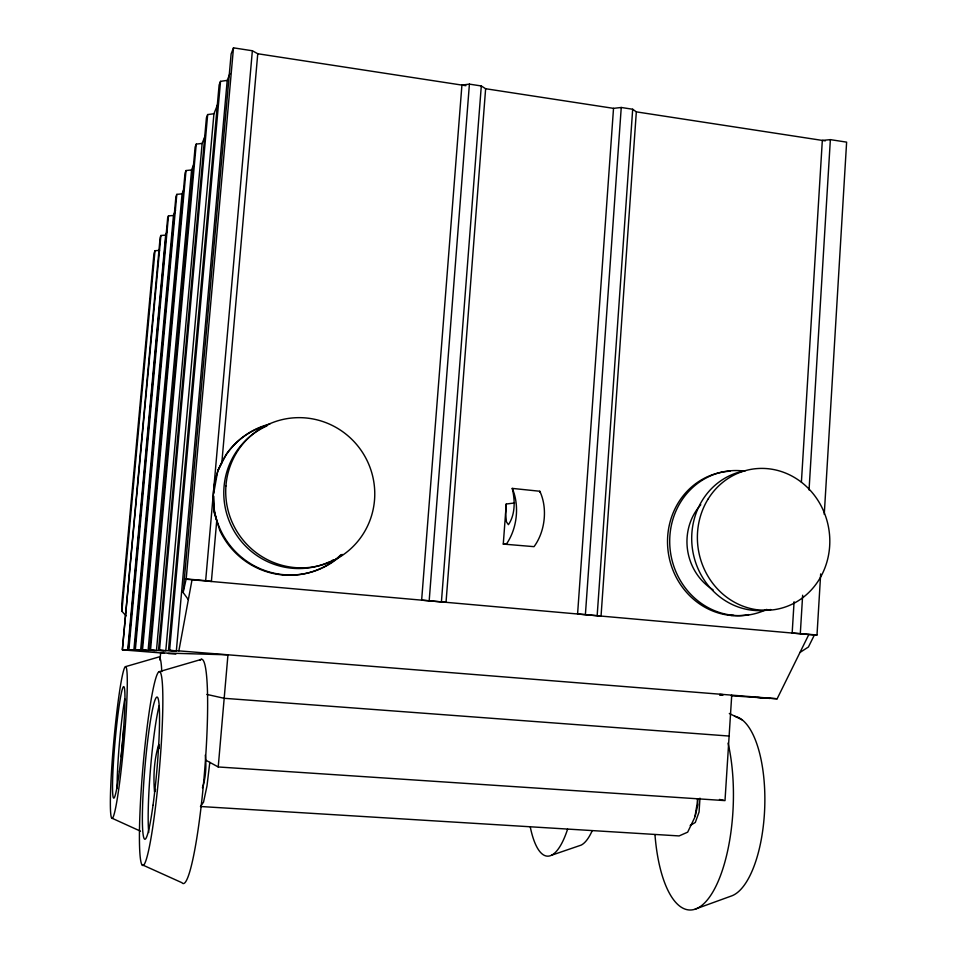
<?xml version="1.0" encoding="UTF-8"?>
<svg xmlns="http://www.w3.org/2000/svg" width="957" height="957" viewBox="0 0 957 957"><rect width="100%" height="100%" fill="white"/><g stroke="black" fill="none" stroke-linecap="round" stroke-linejoin="round"><path stroke-width="1.44" d="M126.097 615.829L121.898 611.284L121.85 603.077L153.969 253.402L155.01 250.722L159.58 250.351M121.204 756.784L123.92 726.985M506.265 504.016L505.655 514.124L506.456 521.876L508.418 524.675C515.452 514.471 515.093 499.949 512.246 488.393L539.82 491.252C547.823 508.215 545.155 531.625 534.03 546.662L503.274 544.078L506.265 504.016L514.627 502.963M794.083 601.738L792.169 633.044L817.003 634.969L820.675 573.925M801.404 482.137L822.326 140.416L830.365 139.638L846.622 142.138L824.252 514.364M800.315 633.486L802.648 595.23M809.048 489.972L830.365 139.638M731.734 695.165L724.999 800.614L218.22 766.964L205.946 760.253M699.962 798.174L699.065 812.014L695.308 822.458L690.188 825.472M613.521 108.356L577.585 613.987L601.044 616.081L636.333 111.861L632.685 109.242L621.249 107.483L613.521 108.356L485.63 88.726L481.299 85.963L469.409 84.132L461.92 85.089L421.642 600.147L446.034 602.312L485.63 88.726M585.409 614.406L621.249 107.483M597.18 615.447L632.685 109.242M539.748 492.341L539.82 491.252M429.203 600.529L469.409 84.132M441.44 601.618L481.299 85.963M213.77 496.36L214.177 510.918L216.737 520.704L211.389 581.473L205.659 580.672L252.361 50.757L233.484 47.85L231.115 53.951L183.134 592.491L188.35 599.644M252.361 50.757L257.756 53.748L221.821 462.817L217.682 471.155L213.686 493.441M218.22 766.964L227.957 654.827L160.644 652.901L159.986 660.174M207.669 114.565L206.425 117.795L158.515 650.198L159.496 650.21L207.669 114.565L213.937 113.751L217.765 104.146M213.937 113.751L165.8 650.676L159.496 650.21M174.042 650.796L168.492 650.317L219.117 84.982L220.529 81.345L227.216 80.4L229.967 73.486M168.492 650.317L169.604 650.329L220.529 81.345M227.216 80.4L176.351 650.832L169.604 650.329M183.134 592.491L186.196 578.937L233.484 47.85M126.515 650.114L122.352 649.767L160.142 237.444L160.896 235.506L165.657 235.099L167.188 231.247M122.352 649.767L160.896 235.506M165.657 235.099L127.724 650.126L122.939 649.767M132.533 650.198L128.19 649.827L167.654 218.04L168.468 215.911L173.468 215.457L175.55 210.241M128.19 649.827L128.836 649.839L168.468 215.911M173.468 215.457L133.86 650.222L128.836 649.839M139.16 650.293L134.626 649.911L175.897 196.699L176.806 194.367L182.069 193.84L184.199 188.493M134.626 649.911L135.332 649.923L176.806 194.367M182.069 193.84L140.619 650.317L135.332 649.923M163.934 653.176L125.259 650.09L146.493 650.401L141.732 649.994L185.012 173.145L186.017 170.549L191.579 169.951L193.781 164.401M141.732 649.994L142.521 650.006L186.017 170.549M142.521 650.006L148.108 650.425L191.579 169.951M154.639 650.521L149.651 650.09L195.132 146.995L196.245 144.112L202.142 143.406L205.396 135.224M149.651 650.09L150.524 650.102L196.245 144.112M202.142 143.406L156.458 650.545L150.524 650.102M121.898 611.284L155.01 250.722M209.81 762.358L206.987 785.972L203.542 802.133L200.432 806.5L679.111 835.928L687.676 832.159L694.854 817.206L697.892 799.203M148.108 650.425L178.863 650.868L192.034 579.763M695.237 816.118L697.832 804.717L697.342 798.951M202.429 787.778C205.899 777.491 206.509 765.875 205.288 755.097M155.548 789.453L154.52 791.774C153.216 776.127 154.089 759.559 158.742 744.546L159.329 748.494M731.268 695.787L777.144 698.777L808.832 634.527M817.003 634.969L814.371 635.017L808.426 646.992L799.992 652.459M217.885 470.282L226.522 453.881A76.704 75.531 57.5 0 1 267.541 425.183M695.141 909.15L731.196 896.063A90.472 35.469 -87.9 0 0 764.822 803.784A90.472 35.469 -87.9 0 0 734.605 716.243M551.639 855.211L581.114 845.127A71.942 22.561 -86.9 0 0 592.096 830.963M159.364 671.635A97.207 8.278 -85.1 0 1 154.077 817.972A97.207 8.278 -85.1 0 1 139.854 815.866A97.207 8.278 -85.1 0 1 159.364 671.635L201.628 659.313M125.523 666.646A76.165 5.108 -84.9 0 1 119.816 781.091A76.165 5.108 -84.9 0 1 111.048 779.799A76.165 5.108 -84.9 0 1 125.523 666.646L158.922 656.969A88.247 7.453 -85.1 0 1 161.769 671.599M282.71 574.954L283.691 574.702M731.22 615.483L733.612 615.375M503.274 544.078L506.456 543.995C517.139 528.623 519.759 505.583 512.246 488.393M719.796 694.399L722.774 694.591M722.559 695.225L719.784 695.045L722.691 695.308M757.597 697.497L769.907 698.383L766.952 698.108M729.126 736.053L224.189 698.299L206.891 694.423M178.863 650.868L777.144 698.777M168.396 653.535L175.825 654.121M158.515 650.198L163.767 650.64M186.196 578.937L205.659 580.672M185.55 579.188L814.371 635.017M257.756 53.748L465.88 85.699M636.333 111.861L825.281 140.87M719.449 799.442L723.612 800.315M142.019 864.697L181.974 882.725A112.519 12.058 -85.3 0 0 204.571 771.593A112.519 12.058 -85.3 0 0 200.001 660.163M111.682 818.068L140.523 831.19M729.318 713.479L742.333 719.987M213.746 511.205L219.811 530.465A76.704 75.531 57.5 0 0 321.337 568.159M713.097 589.847A54.525 50.817 79.5 0 1 700.799 504.734M333.67 559.666A74.802 73.569 58.4 0 1 331.062 561.029M329.734 561.663A74.802 73.569 58.4 0 1 230.793 524.735A74.802 73.569 58.4 0 1 266.907 425.937M770.732 609.537A70.555 65.566 79.4 0 1 692.94 552.022A70.555 65.566 79.4 0 1 745.312 470.748M342.163 554.39A76.979 75.782 57.6 0 1 223.101 535.023A76.979 75.782 57.6 0 1 269.838 424.047M748.888 614.597A72.469 67.564 79.5 0 1 668.165 551.651A72.469 67.564 79.5 0 1 730.119 471.203M340.991 554.713A76.704 75.531 57.5 0 1 322.605 567.561M766.76 609.394A72.708 67.756 79.5 0 1 670.833 554.486A72.708 67.756 79.5 0 1 742.847 470.916M567.585 829.217A83.989 25.038 -86.7 0 1 530.25 826.86M117.137 788.556A55.877 3.888 -85 0 1 124.781 698.969M728.062 743.075A105.725 39.44 -87.7 0 1 707.917 899.221A105.725 39.44 -87.7 0 1 654.971 834.683M148.73 832.506A71.297 6.292 -85.2 0 1 150.405 769.966A71.297 6.292 -85.2 0 1 159.113 705.859M225.924 486.012A75.447 74.168 58.6 0 0 332.569 560.922A75.447 74.168 58.6 0 0 342.223 431.356A75.447 74.168 58.6 0 0 225.924 486.012M708.276 498.776A71.129 66.045 79.4 0 0 759.726 610.064A71.129 66.045 79.4 0 0 822.781 509.244A71.129 66.045 79.4 0 0 708.276 498.776M119.398 771.163A55.913 3.744 -84.9 0 0 123.692 686.636A55.913 3.744 -84.9 0 0 113.058 769.177A55.913 3.744 -84.9 0 0 119.398 771.163M153 805.292A71.344 6.077 -85.1 0 0 157.08 697.079A71.344 6.077 -85.1 0 0 142.713 802.074A71.344 6.077 -85.1 0 0 153 805.292"/></g></svg>
